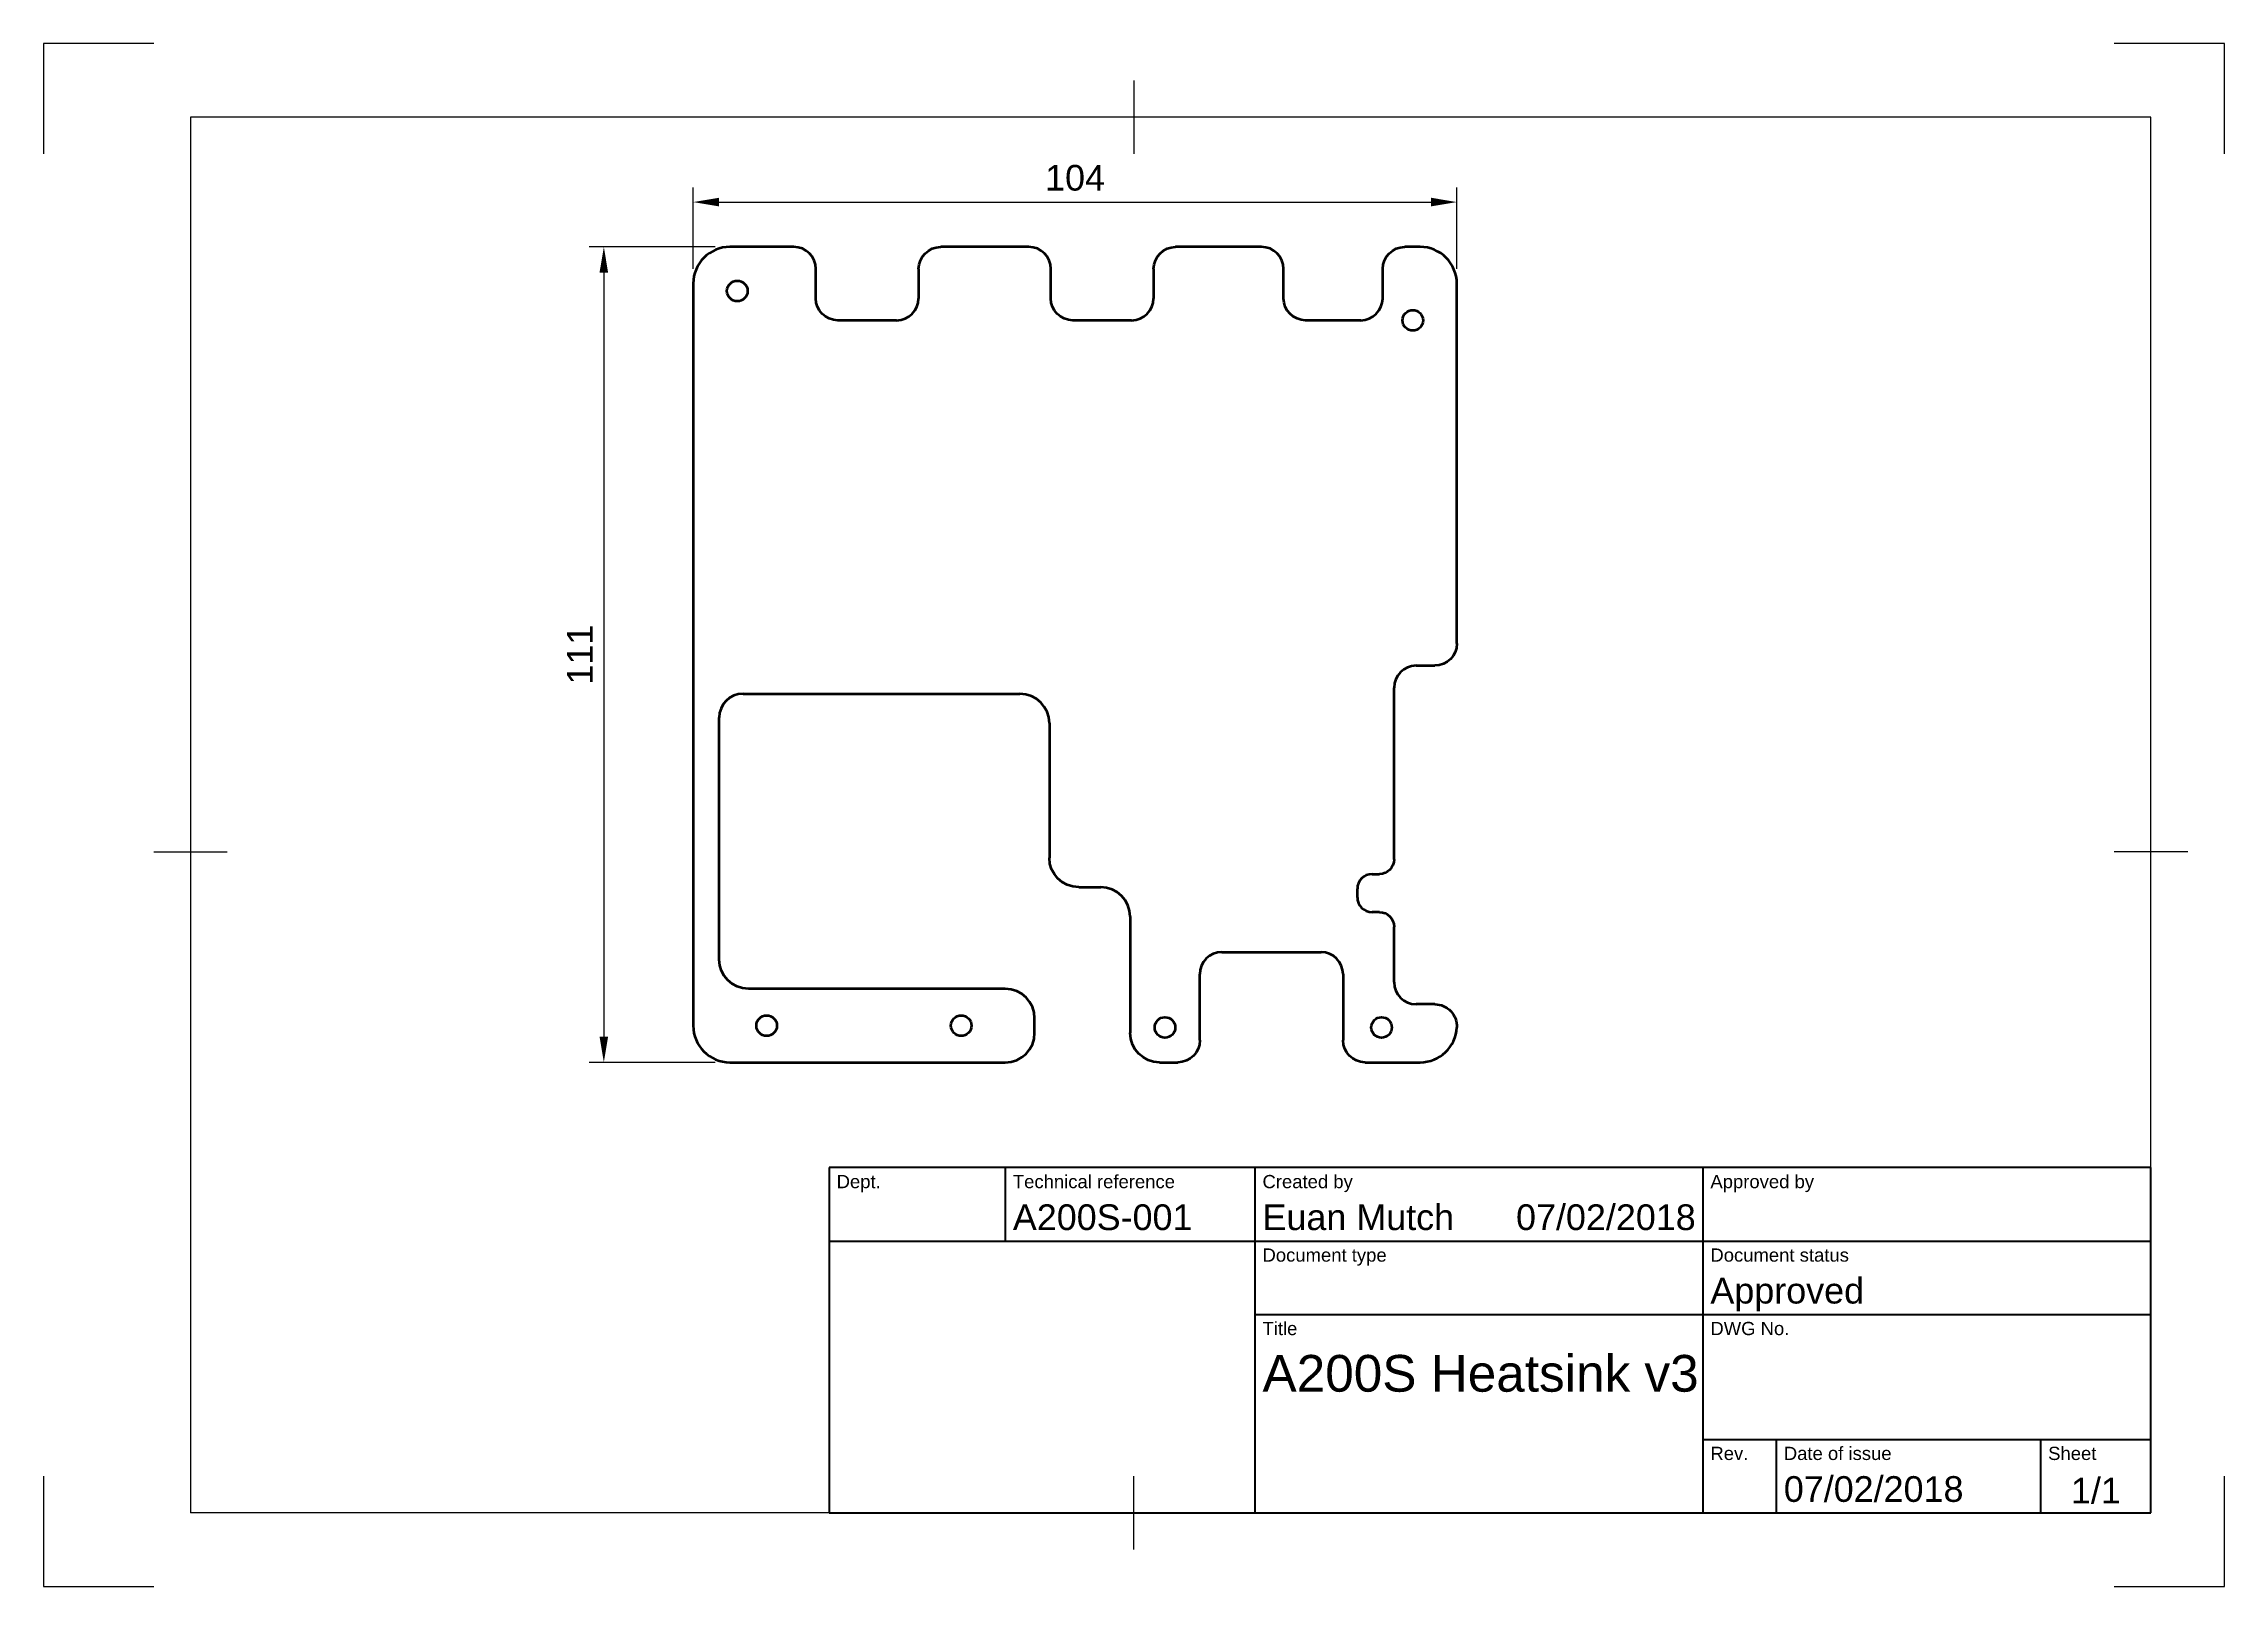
# Model space of a CAD drawing. Header units: millimetres. Extents: x 0 to 297, y 0 to 210.
import ezdxf
from ezdxf.enums import TextEntityAlignment as Align

# ---------------------------------------------------------------- set-up
doc = ezdxf.new("R2010")
doc.units = ezdxf.units.MM
doc.header["$LTSCALE"] = 0.75
for name, color, linetype, lineweight in [('Border', 7, 'Continuous', 25), ('Dimensions', 7, 'Continuous', 25), ('TitleBlock', 7, 'Continuous', 35), ('Visible', 7, 'Continuous', 50)]:
    doc.layers.add(name, color=color, linetype=linetype, lineweight=lineweight)
doc.styles.add('FusionTitle', font='arial.ttf')
doc.styles.get("Standard").update_dxf_attribs({"font": 'arial.ttf'})
doc.dimstyles.new('ISO-25', dxfattribs={"dimtxt": 3.5, "dimasz": 3.5, "dimexe": 2, "dimexo": 2, "dimgap": 1.5, "dimtad": 1, "dimzin": 12, "dimdsep": 46, "dimtxsty": 'Standard', "dimcen": 0, "dimclrd": 256, "dimclre": 256, "dimclrt": 256, "dimazin": 3, "dimtp": 0.1, "dimtm": 0.1, "dimtfac": 0.714, "dimtmove": 0, "dimatfit": 3, "dimfxl": 1, "dimtzin": 12, "dimarcsym": 0})

# ---------------------------------------------------------------- blocks, each defined once
blk = doc.blocks.new('CustomObjectsInViewport3_0')
at = {"layer": 'Visible'}
for p, q in [((102.17, 182.33), (93.47, 182.33)), ((134.17, 182.33), (122.17, 182.33)), ((165.87, 182.33), (154.17, 182.33)), ((187.47, 182.33), (185.37, 182.33)), ((105.17, 175.33), (105.17, 179.33)), ((119.17, 179.33), (119.17, 175.33)), ((137.17, 175.33), (137.17, 179.33)), ((151.17, 179.33), (151.17, 175.33)), ((168.87, 175.33), (168.87, 179.33)), ((182.37, 175.33), (182.37, 179.33)), ((88.47, 177.33), (88.47, 76.33)), ((192.47, 128.33), (192.47, 177.33)), ((116.17, 172.33), (108.17, 172.33)), ((148.17, 172.33), (140.17, 172.33)), ((179.37, 172.33), (171.87, 172.33)), ((186.92, 125.33), (189.47, 125.33)), ((183.92, 98.96), (183.92, 122.33)), ((95.25, 121.5), (132.97, 121.5)), ((92, 85.33), (92, 118.25)), ((136.97, 117.5), (136.97, 99.17)), ((140.97, 95.17), (143.97, 95.17)), ((180.92, 96.96), (181.92, 96.96)), ((178.92, 93.79), (178.92, 94.96)), ((147.97, 91.17), (147.97, 75.33)), ((181.92, 91.79), (180.92, 91.79)), ((183.92, 82.23), (183.92, 89.79)), ((160.47, 86.33), (173.97, 86.33)), ((157.47, 74.33), (157.47, 83.33)), ((176.97, 83.33), (176.97, 74.33)), ((130.97, 81.33), (96, 81.33)), ((134.97, 75.33), (134.97, 77.33)), ((189.46, 79.23), (186.92, 79.23)), ((93.47, 71.33), (130.97, 71.33)), ((151.97, 71.33), (154.47, 71.33)), ((179.97, 71.33), (187.47, 71.33))]:
    blk.add_line(p, q, dxfattribs=at)
for centre in [(94.47, 176.33), (186.47, 172.33), (98.47, 76.33), (124.97, 76.33), (152.72, 76.08), (182.22, 76.08)]:
    blk.add_circle(centre, 1.4, dxfattribs=at)
for centre, radius, start, end in [((93.47, 177.33), 5, 90, 180), ((102.17, 179.33), 3, 0, 90), ((134.17, 179.33), 3, 0, 90), ((165.87, 179.33), 3, 0, 90), ((187.47, 177.33), 5, 0, 90), ((116.17, 175.33), 3, 270, 0), ((148.17, 175.33), 3, 270, 0), ((179.37, 175.33), 3, 270, 0), ((186.92, 122.33), 3, 90, 180), ((95.25, 118.25), 3.25, 90, 180), ((132.97, 117.5), 4, 0, 90), ((143.97, 91.17), 4, 0, 90), ((180.92, 94.96), 2, 90, 180), ((180.92, 93.79), 2, 180, 270), ((160.47, 83.33), 3, 90, 180), ((173.97, 83.33), 3, 0, 90), ((130.97, 77.33), 4, 0, 90), ((186.92, 82.23), 3, 180, 270), ((93.47, 76.33), 5, 180, 270), ((130.97, 75.33), 4, 270, 0), ((187.47, 76.33), 5, 270, 357.2188)]:
    blk.add_arc(centre, radius, start, end, dxfattribs=at)
at = {"layer": 'Visible', "extrusion": (0, 0, -1)}
for centre, radius, start, end in [((-122.17, 179.33), 3, 0, 90), ((-154.17, 179.33), 3, 0, 90), ((-185.37, 179.33), 3, 0, 90), ((-108.17, 175.33), 3, 270, 0), ((-140.17, 175.33), 3, 270, 0), ((-171.87, 175.33), 3, 270, 0), ((-189.47, 128.33), 3, 180, 270), ((-140.97, 99.17), 4, 270, 0), ((-181.92, 98.96), 2, 180, 270), ((-181.92, 89.79), 2, 90, 180), ((-96, 85.33), 4, 270, 0), ((-189.46, 76.23), 3, 90, 182.7812), ((-151.97, 75.33), 4, 270, 0), ((-154.47, 74.33), 3, 180, 270), ((-179.97, 74.33), 3, 270, 0)]:
    blk.add_arc(centre, radius, start, end, dxfattribs=at)
blk = doc.blocks.new('ISO_A4(L)_SHEET')
at = {"layer": 'Border'}
for p, q in [((0, 210), (0, 195)), ((15, 210), (0, 210)), ((297, 210), (282, 210)), ((297, 195), (297, 210)), ((148.5, 205), (148.5, 195)), ((287, 200), (20, 200)), ((20, 200), (20, 10)), ((287, 10), (287, 200)), ((15, 100), (25, 100)), ((292, 100), (282, 100)), ((0, 15), (0, 0)), ((148.5, 5), (148.5, 15)), ((297, 0), (297, 15)), ((287, 10), (20, 10)), ((0, 0), (15, 0)), ((282, 0), (297, 0))]:
    blk.add_line(p, q, dxfattribs=at)
blk = doc.blocks.new('ISO_TITLEBLOCK')
at = {"layer": 'TitleBlock'}
for p, q in [((0, 47), (-180, 47)), ((-180, 47), (-180, 0)), ((-156, 37), (-156, 47)), ((-122, 0), (-122, 47)), ((-61, 0), (-61, 47)), ((0, 0), (0, 47)), ((-180, 37), (0, 37)), ((-122, 27), (0, 27)), ((-61, 10), (0, 10)), ((-51, 0), (-51, 10)), ((-15, 0), (-15, 10)), ((-180, 0), (0, 0))]:
    blk.add_line(p, q, dxfattribs=at)
at = {"layer": 'TitleBlock', "style": 'FusionTitle'}
for s, p in [('Dept.', (-179, 46)), ('Technical reference', (-155, 46)), ('Created by', (-121, 46)), ('Approved by', (-60, 46)), ('Document type', (-121, 36)), ('Document status', (-60, 36)), ('Title', (-121, 26)), ('DWG No.', (-60, 26)), ('Rev.', (-60, 9)), ('Date of issue', (-50, 9)), ('Sheet', (-14, 9))]:
    blk.add_text(s, height=1.8, dxfattribs=at).set_placement(p, align=Align.TOP_LEFT)
for tag, p, height in [('DEPT', (-179, 38.5), 3.5), ('TECHNICAL_REFERENCE', (-155, 38.5), 3.5), ('CREATED_BY', (-121, 38.5), 3.5), ('APPROVED_BY', (-60, 38.5), 3.5), ('DOCUMENT_TYPE', (-121, 28.5), 3.5), ('DOCUMENT_STATUS', (-60, 28.5), 3.5), ('TITLE_1', (-121, 16.5), 5), ('TITLE_2', (-121, 9), 5), ('TITLE_3', (-121, 1.5), 5), ('DATE_OF_ISSUE', (-50, 1.5), 3.5)]:
    blk.add_attdef(tag, p, '', height=height, dxfattribs=at)
for tag, p in [('CREATED_DATE', (-62, 38.5)), ('APPROVED_DATE', (-1, 38.5))]:
    blk.add_attdef(tag, text='', height=3.5, dxfattribs=at).set_placement(p, align=Align.RIGHT)
for tag, height, p in [('DRAWING_NUMBER', 5, (-30.5, 16.6)), ('REV', 3.5, (-56, 3.1)), ('SHEET', 3.5, (-7.5, 3.1))]:
    blk.add_attdef(tag, text='', height=height, dxfattribs=at).set_placement(p, align=Align.MIDDLE)
blk = doc.blocks.new('*D6')
at = {"layer": 'Defpoints', "color": 0, "transparency": 16777216}
for p in [(192.47, 188.43), (88.47, 177.33), (192.47, 177.33)]:
    blk.add_point(p, dxfattribs=at)
at = {"layer": 'Dimensions', "lineweight": -2, "transparency": 16777216}
for p, q in [((88.47, 179.33), (88.47, 190.43)), ((192.47, 179.33), (192.47, 190.43)), ((91.97, 188.43), (188.97, 188.43))]:
    blk.add_line(p, q, dxfattribs=at)
at = {"layer": 'Dimensions', "transparency": 16777216}
for points in [[(91.97, 189.02), (91.97, 187.85), (88.47, 188.43)], [(188.97, 189.02), (188.97, 187.85), (192.47, 188.43)]]:
    blk.add_solid(points, dxfattribs=at)
at = {"layer": 'Dimensions', "transparency": 16777216, "insert": (140.47, 191.72), "char_height": 3.5, "attachment_point": 5}
blk.add_mtext('104', dxfattribs=at)
blk = doc.blocks.new('*D7')
at = {"layer": 'Defpoints', "color": 0, "transparency": 16777216}
for p in [(93.47, 182.33), (76.3, 71.33), (93.47, 71.33)]:
    blk.add_point(p, dxfattribs=at)
at = {"layer": 'Dimensions', "lineweight": -2, "transparency": 16777216}
for p, q in [((91.47, 182.33), (74.3, 182.33)), ((76.3, 178.83), (76.3, 74.83)), ((91.47, 71.33), (74.3, 71.33))]:
    blk.add_line(p, q, dxfattribs=at)
at = {"layer": 'Dimensions', "transparency": 16777216}
for points in [[(75.71, 178.83), (76.88, 178.83), (76.3, 182.33)], [(75.71, 74.83), (76.88, 74.83), (76.3, 71.33)]]:
    blk.add_solid(points, dxfattribs=at)
at = {"layer": 'Dimensions', "transparency": 16777216, "insert": (73.04, 126.83), "char_height": 3.5, "attachment_point": 5, "rotation": 90}
blk.add_mtext('111', dxfattribs=at)

msp = doc.modelspace()

# ---------------------------------------------------------------- block references
msp.add_blockref('CustomObjectsInViewport3_0', (0, 0))
at = {"layer": 'Border'}
msp.add_blockref('ISO_A4(L)_SHEET', (0, 0), dxfattribs=at)
at = {"layer": 'TitleBlock'}
msp.add_blockref('ISO_TITLEBLOCK', (287, 10), dxfattribs=at).add_auto_attribs({'DATE_OF_ISSUE': '07/02/2018', 'DOCUMENT_STATUS': 'Approved', 'CREATED_DATE': '07/02/2018', 'SHEET': '1/1', 'TITLE_1': 'A200S Heatsink v3', 'CREATED_BY': 'Euan Mutch', 'TECHNICAL_REFERENCE': 'A200S-001'})

# ---------------------------------------------------------------- dimensions: what is measured, and where the dimension line sits
at = {"layer": 'Dimensions'}
dim = msp.add_linear_dim(base=(192.465, 188.433), p1=(88.465, 177.328), p2=(192.465, 177.328), dimstyle='ISO-25', override={"dimlfac": 1, "dimclrd": 256, "dimclre": 256}, dxfattribs=at)
dim.commit()
dim.dimension.update_dxf_attribs({"geometry": '*D6', "text_midpoint": (140.465, 191.72)})
dim = msp.add_linear_dim(base=(76.298, 71.328), p1=(93.465, 182.328), p2=(93.465, 71.328), angle=270, dimstyle='ISO-25', override={"dimlfac": 1, "dimclrd": 256, "dimclre": 256}, dxfattribs=at)
dim.commit()
dim.dimension.update_dxf_attribs({"geometry": '*D7', "text_midpoint": (73.041, 126.828)})

doc.saveas('drawing.dxf')
